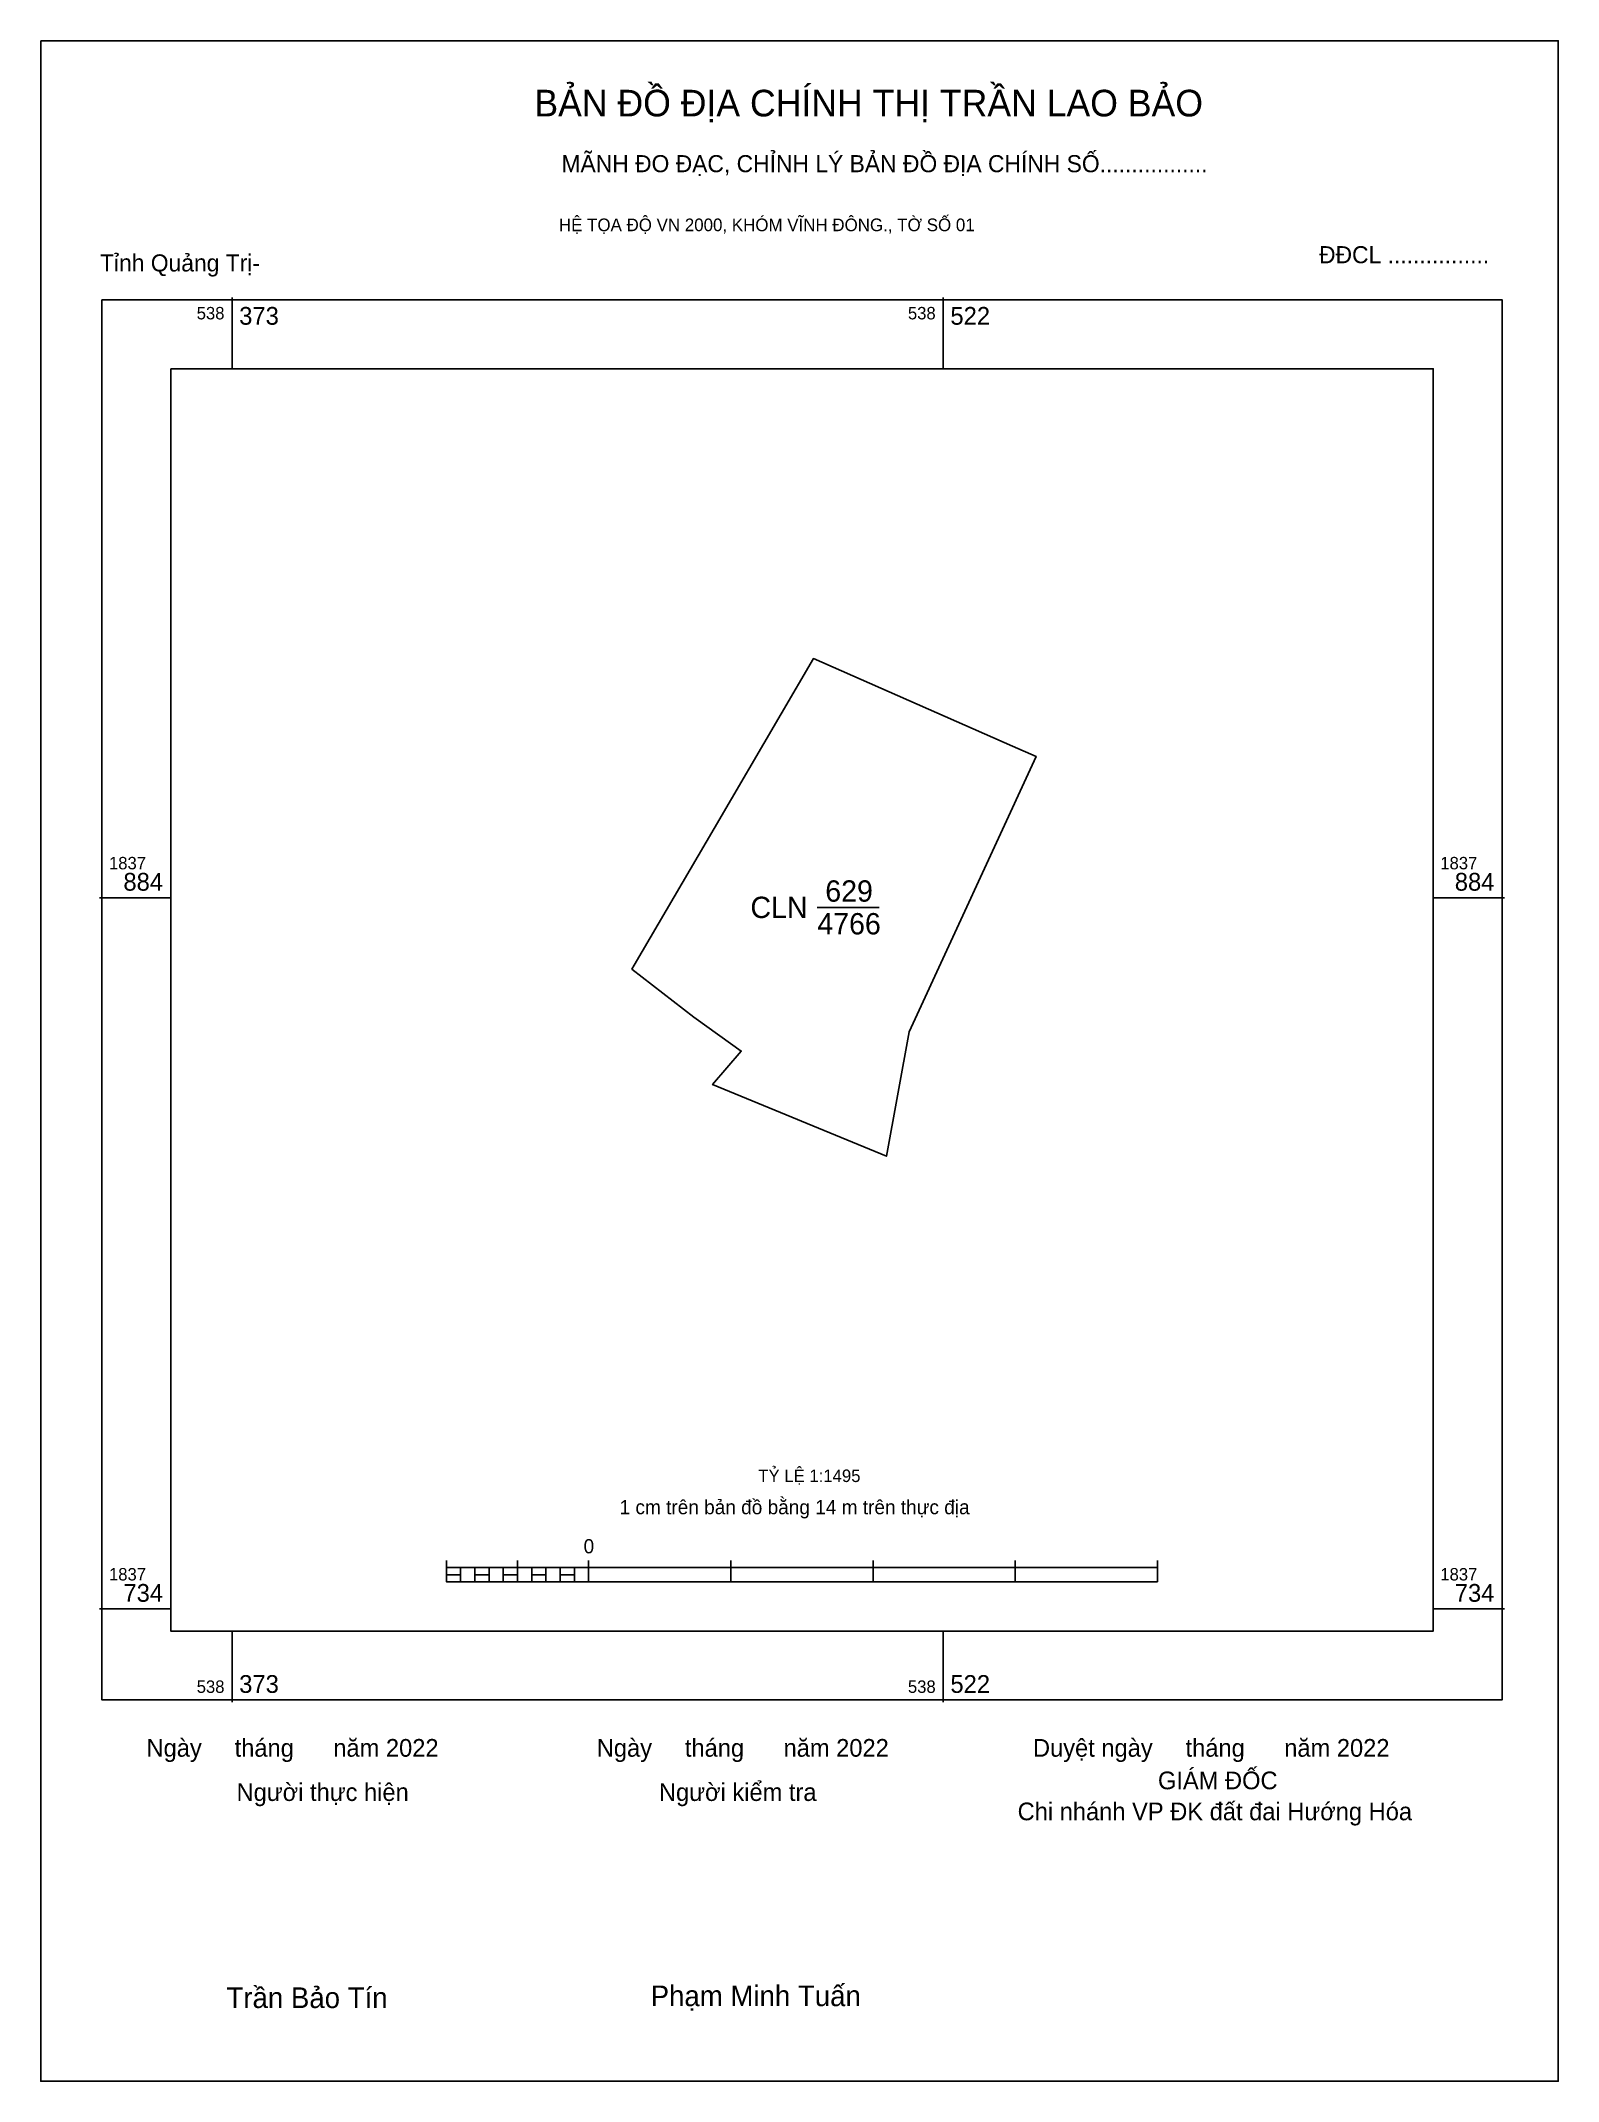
# Model space of a CAD drawing. Extents: x 538333 to 538652, y 1837636 to 1838065.
import ezdxf

# ---------------------------------------------------------------- set-up
doc = ezdxf.new("R2010")
doc.units = 0
for name, color, linetype in [('Level 10', 7, 'Continuous'), ('Level 13', 7, 'Continuous'), ('Level 15', 7, 'Continuous'), ('Level 27', 7, 'Continuous'), ('Level 6', 7, 'Continuous'), ('Level 62', 7, 'Continuous'), ('Level 63', 7, 'Continuous'), ('Level 9', 7, 'Continuous')]:
    doc.layers.add(name, color=color, linetype=linetype)

msp = doc.modelspace()

# ---------------------------------------------------------------- linework, layer by layer
at = {"layer": 'Level 10'}
msp.add_lwpolyline([(538515.5, 1837856.2), (538510.76, 1837830.04), (538474.2, 1837845.11), (538480.22, 1837852.17), (538470.75, 1837858.91), (538470.28, 1837859.26), (538457.24, 1837869.41), (538457.75, 1837870.23), (538474.53, 1837898.94), (538488.62, 1837923.04), (538495.42, 1837934.69), (538537.27, 1837916.28), (538542.21, 1837914.11)], close=True, dxfattribs=at)
at = {"layer": 'Level 15'}
msp.add_lwpolyline([(538332.99, 1838064.55), (538651.97, 1838064.55), (538651.97, 1837635.6), (538332.99, 1837635.6)], close=True, dxfattribs=at)
at = {"layer": 'Level 27'}
for p, q in [((538537.27, 1837916.28), (538537.27, 1837916.3)), ((538542.21, 1837914.11), (538542.22, 1837914.12)), ((538457.75, 1837870.23), (538457.74, 1837870.24))]:
    msp.add_line(p, q, dxfattribs=at)
at = {"layer": 'Level 62'}
msp.add_lwpolyline([(538360.31, 1837995.61), (538625.7, 1837995.61), (538625.7, 1837730.22), (538360.31, 1837730.22)], close=True, dxfattribs=at)
at = {"layer": 'Level 63'}
for p, q in [((538373.19, 1838010.56), (538373.19, 1837995.61)), ((538522.7, 1838010.56), (538522.7, 1837995.61)), ((538345.35, 1837884.39), (538360.31, 1837884.39)), ((538625.7, 1837884.39), (538640.65, 1837884.39)), ((538418.25, 1837745.07), (538418.25, 1837740.59)), ((538418.25, 1837743.58), (538567.75, 1837743.58)), ((538421.24, 1837743.58), (538421.24, 1837740.59)), ((538424.23, 1837743.58), (538424.23, 1837740.59)), ((538427.22, 1837743.58), (538427.22, 1837740.59)), ((538430.21, 1837743.58), (538430.21, 1837740.59)), ((538433.2, 1837745.07), (538433.2, 1837740.59)), ((538433.2, 1837743.58), (538433.2, 1837740.59)), ((538436.19, 1837743.58), (538436.19, 1837740.59)), ((538439.18, 1837743.58), (538439.18, 1837740.59)), ((538442.17, 1837743.58), (538442.17, 1837740.59)), ((538445.16, 1837743.58), (538445.16, 1837740.59)), ((538448.15, 1837745.07), (538448.15, 1837740.59)), ((538448.15, 1837743.58), (538448.15, 1837740.59)), ((538478.05, 1837745.07), (538478.05, 1837740.59)), ((538507.95, 1837745.07), (538507.95, 1837740.59)), ((538537.85, 1837745.07), (538537.85, 1837740.59)), ((538567.75, 1837745.07), (538567.75, 1837740.59)), ((538418.25, 1837740.59), (538567.75, 1837740.59)), ((538345.35, 1837734.88), (538360.31, 1837734.88)), ((538625.7, 1837734.88), (538640.65, 1837734.88)), ((538373.19, 1837730.22), (538373.19, 1837715.27)), ((538522.7, 1837730.22), (538522.7, 1837715.27))]:
    msp.add_line(p, q, dxfattribs=at)
for points in [[(538345.82, 1838010.1), (538640.18, 1838010.1), (538640.18, 1837715.74), (538345.82, 1837715.74)], [(538418.25, 1837742.08), (538421.24, 1837742.08), (538421.24, 1837740.59), (538418.25, 1837740.59)], [(538418.25, 1837742.08), (538421.24, 1837742.08), (538421.24, 1837740.59), (538418.25, 1837740.59)], [(538424.23, 1837742.08), (538427.22, 1837742.08), (538427.22, 1837740.59), (538424.23, 1837740.59)], [(538430.21, 1837742.08), (538433.2, 1837742.08), (538433.2, 1837740.59), (538430.21, 1837740.59)], [(538436.19, 1837742.08), (538439.18, 1837742.08), (538439.18, 1837740.59), (538436.19, 1837740.59)], [(538442.17, 1837742.08), (538445.16, 1837742.08), (538445.16, 1837740.59), (538442.17, 1837740.59)]]:
    msp.add_lwpolyline(points, close=True, dxfattribs=at)
at = {"layer": 'Level 9'}
msp.add_line((538496.21, 1837882.37), (538509.25, 1837882.37), dxfattribs=at)

# ---------------------------------------------------------------- texts
at = {"layer": 'Level 13'}
for s, p in [('629', (538497.9, 1837883.57)), ('CLN', (538482.17, 1837880.13)), ('4766', (538496.23, 1837876.69))]:
    msp.add_text(s, height=4.485, dxfattribs=at).set_placement(p)
at = {"layer": 'Level 6'}
msp.add_text('TỶ LỆ 1:1495', height=2.6282, dxfattribs=at).set_placement((538483.81, 1837761.56))
at = {"layer": 'Level 63'}
for s, height, p in [('BẢN ĐỒ ĐỊA CHÍNH THỊ TRẦN LAO BẢO', 5.597, (538436.74, 1838048.66)), ('MÃNH ĐO ĐẠC, CHỈNH LÝ BẢN ĐỒ ĐỊA CHÍNH SỐ.................', 3.5914, (538442.44, 1838036.93)), ('HỆ TỌA ĐỘ VN 2000, KHÓM VĨNH ĐÔNG., TỜ SỐ 01', 2.6586, (538441.9, 1838024.53)), ('538', 2.616, (538365.76, 1838005.99)), ('373', 3.738, (538374.69, 1838004.86)), ('538', 2.616, (538515.27, 1838005.99)), ('522', 3.738, (538524.2, 1838004.86)), ('1837', 2.616, (538347.32, 1837890.37)), ('1837', 2.616, (538627.19, 1837890.37)), ('884', 3.738, (538350.35, 1837885.88)), ('884', 3.738, (538630.23, 1837885.88)), ('1 cm trên bản đồ bằng 14 m trên thực địa', 2.9901, (538454.66, 1837754.79)), ('0', 2.99, (538447.09, 1837746.57)), ('1837', 2.616, (538347.32, 1837740.86)), ('1837', 2.616, (538627.19, 1837740.86)), ('734', 3.738, (538350.35, 1837736.38)), ('734', 3.738, (538630.23, 1837736.38)), ('373', 3.738, (538374.69, 1837717.23)), ('522', 3.738, (538524.2, 1837717.23)), ('538', 2.616, (538365.76, 1837717.23)), ('538', 2.616, (538515.27, 1837717.23)), ('Ngày     tháng      năm 2022', 3.7202, (538355.21, 1837703.81)), ('Ngày     tháng      năm 2022', 3.7202, (538449.86, 1837703.81)), ('Duyệt ngày     tháng      năm 2022', 3.7202, (538541.56, 1837703.81)), ('GIÁM ĐỐC', 3.72, (538567.83, 1837696.97)), ('Người thực hiện', 3.7202, (538374.14, 1837694.51)), ('Người kiểm tra', 3.7202, (538462.93, 1837694.51)), ('Chi nhánh VP ĐK đất đai Hướng Hóa', 3.7202, (538538.33, 1837690.45)), ('Trần Bảo Tín', 4.3392, (538372.02, 1837650.98)), ('Phạm Minh Tuấn', 4.3392, (538461.19, 1837651.37))]:
    msp.add_text(s, height=height, dxfattribs=at).set_placement(p)
at = {"layer": 'Level 9'}
for s, p in [('ĐĐCL ................', (538601.7, 1838017.79)), ('Tỉnh Quảng Trị-', (538345.43, 1838016.06))]:
    msp.add_text(s, height=3.5914, dxfattribs=at).set_placement(p)

doc.saveas('drawing.dxf')
